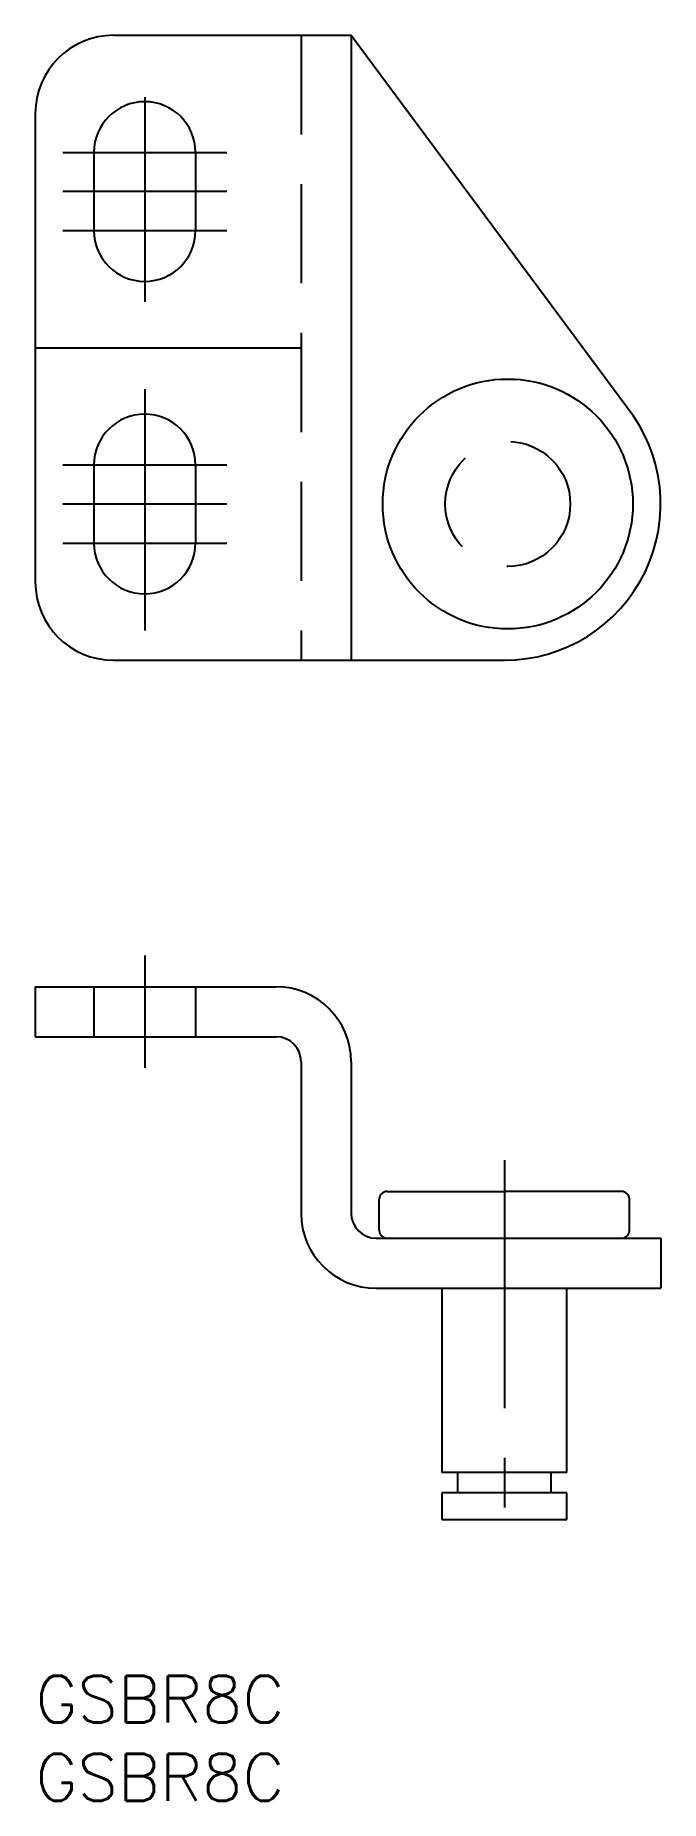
# Model space of a CAD drawing. Extents: x 0 to 40, y -8 to 105.
import ezdxf

# ---------------------------------------------------------------- set-up
doc = ezdxf.new("R2010")
doc.units = 0
doc.header["$LTSCALE"] = 0.5
doc.linetypes.add('CENTER', pattern=[50.8, 31.75, -6.35, 6.35, -6.35])
doc.linetypes.add('DASHED', pattern=[19.05, 12.7, -6.35])
for name, color, linetype in [('MSM_CENTER', 1, 'CENTER'), ('MSM_CONTINUOUS', 7, 'CONTINUOUS'), ('MSM_DASHED', 4, 'DASHED'), ('MSM_PART_NUMBER', 7, 'CONTINUOUS')]:
    doc.layers.add(name, color=color, linetype=linetype)
doc.styles.get("Standard").update_dxf_attribs({"font": 'txt.shx', "height": 3, "bigfont": 'bigfont.shx'})

# ---------------------------------------------------------------- blocks, each defined once
blk = doc.blocks.new('*U18')
at = {"layer": 'MSM_PART_NUMBER'}
blk.add_text('GSBR8C', height=3, dxfattribs=at).set_placement((0, -3))
blk = doc.blocks.new('*U19')
at = {"layer": 'MSM_PART_NUMBER'}
blk.add_text('GSBR8C', height=3, dxfattribs=at).set_placement((0, -8))

msp = doc.modelspace()

# ---------------------------------------------------------------- linework, layer by layer
at = {"layer": 'MSM_CENTER'}
for p, q in [((7, 101.05), (7, 87.94)), ((1.75, 97.5), (12.25, 97.5)), ((12.25, 95), (1.75, 95)), ((1.75, 92.5), (12.25, 92.5)), ((7, 82.36), (7, 66.9)), ((1.75, 77.5), (12.25, 77.5)), ((1.75, 75), (12.25, 75)), ((1.75, 72.5), (12.25, 72.5)), ((7, 46.1), (7, 38.9)), ((30, 33), (30, 8))]:
    msp.add_line(p, q, dxfattribs=at)
at = {"layer": 'MSM_CONTINUOUS'}
for p, q in [((5, 105), (20.2, 105)), ((20.2, 105), (20.2, 65)), ((20.2, 105), (37.84, 81.21)), ((0, 100), (0, 70)), ((3.75, 97.5), (3.75, 92.5)), ((10.25, 97.5), (10.25, 92.5)), ((0, 85), (17, 85)), ((3.75, 77.5), (3.75, 72.5)), ((10.25, 77.5), (10.25, 72.5)), ((5, 65), (30, 65)), ((0, 44.1), (15.4, 44.1)), ((0, 44.1), (0, 40.9)), ((0, 40.9), (15.4, 40.9)), ((17, 39.3), (17, 29.6)), ((20.2, 39.3), (20.2, 29.6)), ((22.5, 31), (30, 31)), ((37.5, 31), (30, 31)), ((22, 28.5), (22, 30.5)), ((38, 28.5), (38, 30.5)), ((21.8, 28), (40, 28)), ((40, 28), (40, 24.8)), ((21.8, 24.8), (40, 24.8)), ((26, 24.8), (26, 13)), ((34, 13), (34, 24.8)), ((34, 13), (26, 13)), ((27, 13), (27, 11.7)), ((33, 11.7), (33, 13)), ((26, 11.7), (26, 10)), ((34, 11.7), (26, 11.7)), ((34, 10), (34, 11.7)), ((26, 10), (34, 10))]:
    msp.add_line(p, q, dxfattribs=at)
msp.add_circle((30.22, 75), 8, dxfattribs=at)
for centre, radius, start, end in [((5, 100), 5, 90, 180), ((7, 97.5), 3.25, 0, 180), ((7, 92.5), 3.25, 180, 0), ((7, 77.5), 3.25, 0, 180), ((30, 75), 10, 270, 38.3739), ((7, 72.5), 3.25, 180, 0), ((5, 70), 5, 180, 270), ((15.4, 39.3), 4.8, 0, 90), ((15.4, 39.3), 1.6, 0, 90), ((22.5, 30.5), 0.5, 90, 180), ((37.5, 30.5), 0.5, 0, 90), ((21.8, 29.6), 4.8, 180, 270), ((21.8, 29.6), 1.6, 180, 270), ((22.5, 28.5), 0.5, 180, 270), ((37.5, 28.5), 0.5, 270, 0)]:
    msp.add_arc(centre, radius, start, end, dxfattribs=at)
at = {"layer": 'MSM_DASHED'}
for p, q in [((17, 105), (17, 65)), ((3.75, 44.1), (3.75, 40.9)), ((10.25, 44.1), (10.25, 40.9))]:
    msp.add_line(p, q, dxfattribs=at)
msp.add_circle((30.22, 75), 4, dxfattribs=at)

# ---------------------------------------------------------------- block references
at = {"layer": 'MSM_CONTINUOUS'}
for name in ['*U18', '*U19']:
    msp.add_blockref(name, (0, 0), dxfattribs=at)

doc.saveas('drawing.dxf')
